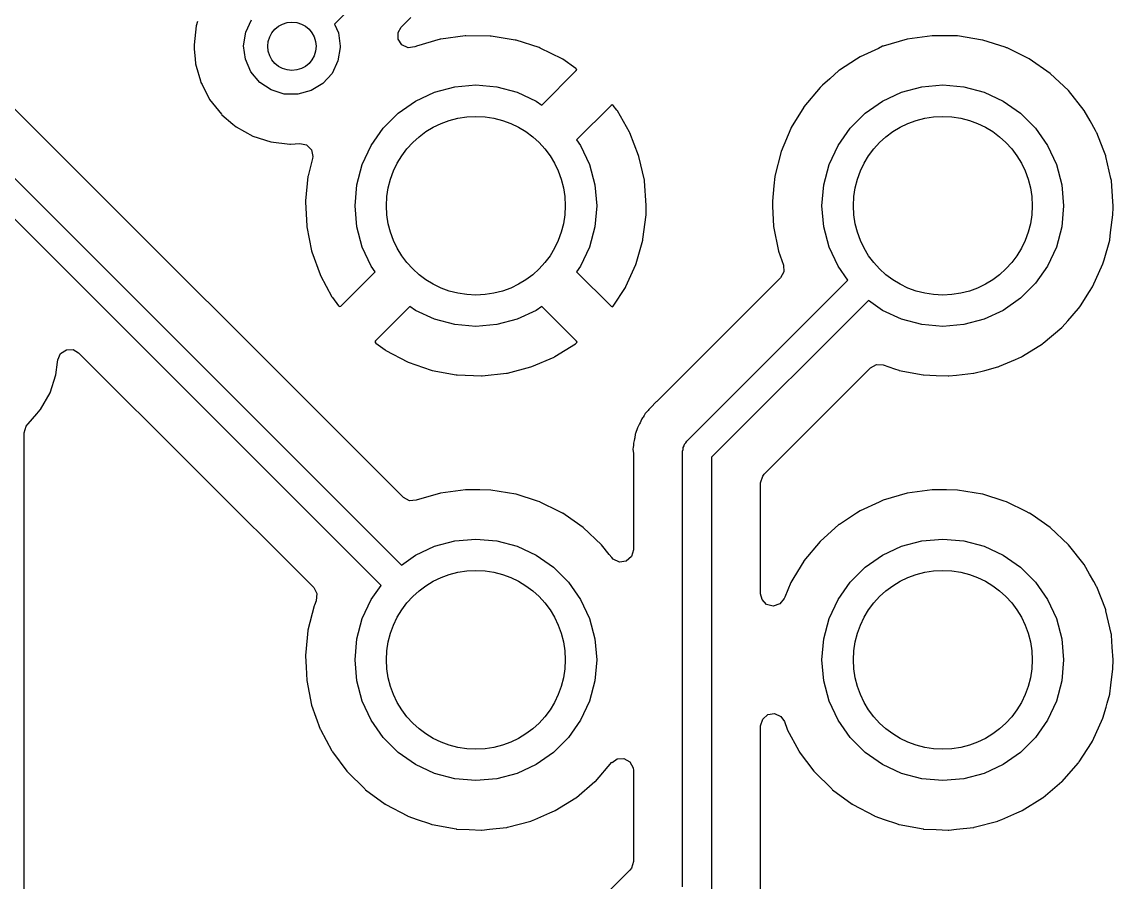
# Model space of a CAD drawing. Extents: x 41 to 172, y -227 to -42.
# Drawn here: x 124.33 to 135.62, y -128.03 to -119.13 of the extents above; entities that cross this region are included whole.
import ezdxf

# ---------------------------------------------------------------- set-up
doc = ezdxf.new("R2010")
doc.units = 0
doc.layers.add('BLACK', color=7, linetype='CONTINUOUS')

msp = doc.modelspace()

# ---------------------------------------------------------------- linework, layer by layer
at = {"layer": 'BLACK', "linetype": 'CONTINUOUS'}
for p, q in [((128.056, -118.663), (127.567, -119.152)), ((126.649, -119.234), (126.709, -119.105)), ((128.256, -119.182), (128.358, -119.081)), ((126.136, -119.169), (126.114, -119.366)), ((126.151, -119.122), (126.136, -119.169)), ((127.567, -119.152), (127.607, -119.24)), ((128.225, -119.236), (128.256, -119.182)), ((126.627, -119.374), (126.649, -119.234)), ((127.607, -119.24), (127.627, -119.38)), ((128.225, -119.307), (128.225, -119.236)), ((128.263, -119.366), (128.225, -119.307)), ((128.659, -119.307), (128.417, -119.377)), ((128.668, -119.305), (128.659, -119.307)), ((128.918, -119.271), (128.668, -119.305)), ((128.927, -119.27), (128.918, -119.271)), ((129.179, -119.274), (128.927, -119.27)), ((129.188, -119.275), (129.179, -119.274)), ((129.437, -119.315), (129.188, -119.275)), ((129.446, -119.317), (129.437, -119.315)), ((129.686, -119.394), (129.446, -119.317)), ((133.493, -119.305), (133.242, -119.378)), ((133.752, -119.27), (133.493, -119.305)), ((133.757, -119.27), (133.752, -119.27)), ((133.9, -119.272), (133.757, -119.27)), ((133.757, -119.27), (133.757, -119.27)), ((134.014, -119.273), (133.9, -119.272)), ((134.272, -119.315), (134.014, -119.273)), ((134.276, -119.317), (134.272, -119.315)), ((134.506, -119.39), (134.276, -119.317)), ((126.114, -119.366), (126.117, -119.408)), ((126.117, -119.408), (126.126, -119.511)), ((126.645, -119.514), (126.627, -119.374)), ((127.627, -119.392), (127.603, -119.532)), ((127.627, -119.38), (127.627, -119.392)), ((128.328, -119.396), (128.263, -119.366)), ((128.398, -119.385), (128.328, -119.396)), ((128.408, -119.381), (128.398, -119.385)), ((128.417, -119.377), (128.408, -119.381)), ((129.695, -119.398), (129.686, -119.394)), ((129.921, -119.509), (129.695, -119.398)), ((133.194, -119.401), (133.005, -119.488)), ((133.238, -119.38), (133.194, -119.401)), ((133.242, -119.378), (133.238, -119.38)), ((133.238, -119.38), (133.238, -119.38)), ((134.521, -119.395), (134.506, -119.39)), ((134.525, -119.397), (134.521, -119.395)), ((134.74, -119.503), (134.525, -119.397)), ((134.525, -119.397), (134.525, -119.397)), ((126.126, -119.511), (126.13, -119.563)), ((126.13, -119.563), (126.137, -119.587)), ((126.703, -119.644), (126.645, -119.514)), ((127.603, -119.532), (127.542, -119.66)), ((129.929, -119.514), (129.921, -119.509)), ((130.065, -119.609), (129.929, -119.514)), ((132.966, -119.513), (132.79, -119.628)), ((133.005, -119.488), (132.966, -119.513)), ((134.755, -119.511), (134.74, -119.503)), ((134.97, -119.66), (134.755, -119.511)), ((126.137, -119.587), (126.181, -119.739)), ((126.794, -119.753), (126.703, -119.644)), ((127.542, -119.66), (127.446, -119.765)), ((129.713, -119.988), (130.068, -119.632)), ((130.075, -119.621), (130.065, -119.609)), ((130.068, -119.632), (130.075, -119.621)), ((132.786, -119.631), (132.69, -119.717)), ((132.79, -119.628), (132.786, -119.631)), ((132.79, -119.628), (132.79, -119.628)), ((135.16, -119.839), (134.97, -119.66)), ((126.181, -119.739), (126.185, -119.753)), ((126.185, -119.753), (126.197, -119.776)), ((126.197, -119.776), (126.271, -119.922)), ((126.912, -119.831), (126.794, -119.753)), ((127.446, -119.765), (127.326, -119.839)), ((128.813, -119.799), (129.03, -119.78)), ((129.03, -119.78), (129.247, -119.799)), ((132.617, -119.783), (132.591, -119.805)), ((132.69, -119.717), (132.617, -119.783)), ((133.643, -119.799), (133.86, -119.78)), ((133.86, -119.78), (134.077, -119.799)), ((127.047, -119.874), (126.912, -119.831)), ((127.189, -119.876), (127.047, -119.874)), ((127.326, -119.839), (127.189, -119.876)), ((128.405, -119.947), (128.602, -119.855)), ((128.602, -119.855), (128.813, -119.799)), ((129.247, -119.799), (129.458, -119.855)), ((129.458, -119.855), (129.655, -119.947)), ((132.591, -119.805), (132.424, -120.006)), ((133.235, -119.947), (133.432, -119.855)), ((133.432, -119.855), (133.643, -119.799)), ((134.077, -119.799), (134.288, -119.855)), ((134.288, -119.855), (134.485, -119.947)), ((135.322, -120.044), (135.16, -119.839)), ((128.28, -124.049), (124.22, -119.988)), ((126.271, -119.922), (126.275, -119.929)), ((126.275, -119.929), (126.398, -120.084)), ((128.227, -120.072), (128.405, -119.947)), ((129.655, -119.947), (129.713, -119.988)), ((130.428, -119.991), (130.072, -120.347)), ((130.439, -119.985), (130.428, -119.991)), ((130.451, -119.993), (130.439, -119.985)), ((130.489, -120.041), (130.451, -119.993)), ((132.422, -120.01), (132.293, -120.222)), ((132.424, -120.006), (132.422, -120.01)), ((133.057, -120.072), (133.235, -119.947)), ((134.485, -119.947), (134.663, -120.072)), ((126.398, -120.084), (126.403, -120.088)), ((126.403, -120.088), (126.403, -120.088)), ((126.403, -120.088), (126.517, -120.185)), ((128.072, -120.227), (128.227, -120.072)), ((130.494, -120.048), (130.489, -120.041)), ((130.619, -120.267), (130.494, -120.048)), ((132.902, -120.227), (133.057, -120.072)), ((134.663, -120.072), (134.818, -120.227)), ((135.384, -120.153), (135.322, -120.044)), ((126.517, -120.185), (126.549, -120.212)), ((126.549, -120.212), (126.721, -120.309)), ((127.947, -120.405), (128.072, -120.227)), ((132.289, -120.229), (132.188, -120.47)), ((132.293, -120.222), (132.289, -120.229)), ((132.777, -120.405), (132.902, -120.227)), ((134.818, -120.227), (134.943, -120.405)), ((135.441, -120.253), (135.384, -120.153)), ((123.802, -120.29), (128.261, -124.749)), ((126.721, -120.309), (126.909, -120.37)), ((130.072, -120.347), (130.113, -120.405)), ((130.623, -120.275), (130.619, -120.267)), ((130.714, -120.51), (130.623, -120.275)), ((135.452, -120.271), (135.441, -120.253)), ((135.453, -120.275), (135.452, -120.271)), ((135.519, -120.444), (135.453, -120.275)), ((135.453, -120.275), (135.453, -120.275)), ((126.909, -120.37), (127.106, -120.393)), ((127.106, -120.393), (127.112, -120.393)), ((127.112, -120.393), (127.208, -120.385)), ((127.112, -120.393), (127.112, -120.393)), ((127.208, -120.385), (127.278, -120.4)), ((127.278, -120.4), (127.328, -120.45)), ((127.328, -120.45), (127.344, -120.519)), ((127.855, -120.602), (127.947, -120.405)), ((130.113, -120.405), (130.205, -120.602)), ((132.685, -120.602), (132.777, -120.405)), ((134.943, -120.405), (135.035, -120.602)), ((135.546, -120.514), (135.519, -120.444)), ((128.049, -124.961), (123.634, -120.546)), ((127.34, -120.542), (127.295, -120.719)), ((127.344, -120.519), (127.34, -120.542)), ((130.717, -120.519), (130.714, -120.51)), ((130.773, -120.765), (130.717, -120.519)), ((132.188, -120.47), (132.123, -120.724)), ((135.547, -120.519), (135.546, -120.514)), ((135.599, -120.749), (135.547, -120.519)), ((127.799, -120.813), (127.855, -120.602)), ((130.205, -120.602), (130.261, -120.813)), ((132.629, -120.813), (132.685, -120.602)), ((135.035, -120.602), (135.091, -120.813)), ((127.293, -120.729), (127.268, -120.979)), ((127.295, -120.719), (127.293, -120.729)), ((130.774, -120.774), (130.773, -120.765)), ((130.793, -121.027), (130.774, -120.774)), ((132.123, -120.728), (132.113, -120.823)), ((132.123, -120.724), (132.123, -120.728)), ((132.123, -120.728), (132.123, -120.728)), ((135.604, -120.769), (135.599, -120.749)), ((135.604, -120.774), (135.604, -120.769)), ((135.62, -120.987), (135.604, -120.774)), ((135.604, -120.774), (135.604, -120.774)), ((127.78, -121.03), (127.799, -120.813)), ((130.261, -120.813), (130.28, -121.03)), ((132.113, -120.823), (132.097, -120.984)), ((132.61, -121.03), (132.629, -120.813)), ((135.091, -120.813), (135.11, -121.03)), ((127.268, -120.979), (127.268, -120.989)), ((127.268, -120.989), (127.28, -121.24)), ((127.799, -121.247), (127.78, -121.03)), ((130.28, -121.03), (130.261, -121.247)), ((130.791, -121.119), (130.793, -121.033)), ((130.793, -121.033), (130.793, -121.027)), ((132.097, -120.984), (132.097, -120.989)), ((132.097, -120.989), (132.097, -120.989)), ((132.097, -120.989), (132.1, -121.033)), ((132.1, -121.033), (132.11, -121.245)), ((132.629, -121.247), (132.61, -121.03)), ((135.11, -121.03), (135.091, -121.247)), ((135.623, -121.03), (135.62, -120.987)), ((135.623, -121.054), (135.623, -121.03)), ((130.758, -121.377), (130.79, -121.125)), ((130.79, -121.125), (130.791, -121.119)), ((135.597, -121.307), (135.621, -121.125)), ((135.621, -121.119), (135.623, -121.054)), ((135.621, -121.122), (135.621, -121.119)), ((135.621, -121.125), (135.621, -121.122)), ((135.621, -121.125), (135.621, -121.125)), ((127.28, -121.24), (127.281, -121.249)), ((127.281, -121.249), (127.33, -121.497)), ((127.855, -121.458), (127.799, -121.247)), ((130.261, -121.247), (130.205, -121.458)), ((132.11, -121.245), (132.161, -121.501)), ((132.685, -121.458), (132.629, -121.247)), ((135.091, -121.247), (135.035, -121.458)), ((135.588, -121.382), (135.597, -121.307)), ((127.947, -121.655), (127.855, -121.458)), ((130.205, -121.458), (130.113, -121.655)), ((130.688, -121.628), (130.756, -121.386)), ((130.756, -121.386), (130.758, -121.377)), ((132.777, -121.655), (132.685, -121.458)), ((135.035, -121.458), (134.943, -121.655)), ((135.53, -121.589), (135.587, -121.386)), ((135.587, -121.386), (135.588, -121.382)), ((135.587, -121.386), (135.587, -121.386)), ((127.33, -121.497), (127.333, -121.506)), ((127.333, -121.506), (127.418, -121.743)), ((132.161, -121.501), (132.212, -121.644)), ((135.517, -121.633), (135.53, -121.589)), ((127.988, -121.713), (127.947, -121.655)), ((130.113, -121.655), (130.072, -121.713)), ((130.581, -121.867), (130.685, -121.637)), ((130.685, -121.637), (130.688, -121.628)), ((132.212, -121.644), (132.216, -121.715)), ((132.879, -121.799), (132.777, -121.655)), ((134.943, -121.655), (134.818, -121.833)), ((135.41, -121.871), (135.517, -121.633)), ((127.418, -121.743), (127.422, -121.751)), ((127.422, -121.751), (127.541, -121.973)), ((127.633, -122.068), (127.988, -121.713)), ((130.072, -121.713), (130.43, -122.071)), ((132.183, -121.776), (130.91, -123.048)), ((131.212, -123.466), (132.879, -121.799)), ((132.216, -121.715), (132.183, -121.776)), ((130.451, -122.071), (130.577, -121.875)), ((130.577, -121.875), (130.581, -121.867)), ((134.818, -121.833), (134.663, -121.988)), ((135.285, -122.066), (135.379, -121.919)), ((135.379, -121.919), (135.41, -121.871)), ((127.541, -121.973), (127.546, -121.981)), ((127.546, -121.981), (127.609, -122.066)), ((133.091, -122.011), (131.468, -123.634)), ((133.235, -122.113), (133.091, -122.011)), ((134.663, -121.988), (134.485, -122.113)), ((127.609, -122.066), (127.621, -122.074)), ((127.621, -122.074), (127.633, -122.068)), ((128.347, -122.072), (127.992, -122.427)), ((128.405, -122.113), (128.347, -122.072)), ((128.602, -122.205), (128.405, -122.113)), ((129.655, -122.113), (129.458, -122.205)), ((129.713, -122.072), (129.655, -122.113)), ((130.071, -122.431), (129.713, -122.072)), ((130.43, -122.071), (130.442, -122.077)), ((130.442, -122.077), (130.451, -122.071)), ((133.432, -122.205), (133.235, -122.113)), ((134.485, -122.113), (134.288, -122.205)), ((135.154, -122.222), (135.265, -122.095)), ((135.265, -122.095), (135.268, -122.091)), ((135.265, -122.095), (135.265, -122.095)), ((135.268, -122.091), (135.285, -122.066)), ((128.813, -122.261), (128.602, -122.205)), ((129.03, -122.28), (128.813, -122.261)), ((129.247, -122.261), (129.03, -122.28)), ((129.458, -122.205), (129.247, -122.261)), ((133.643, -122.261), (133.432, -122.205)), ((133.86, -122.28), (133.643, -122.261)), ((134.077, -122.261), (133.86, -122.28)), ((134.288, -122.205), (134.077, -122.261)), ((135.096, -122.288), (135.154, -122.222)), ((134.9, -122.454), (135.092, -122.291)), ((135.092, -122.291), (135.096, -122.288)), ((135.092, -122.291), (135.092, -122.291)), ((127.992, -122.427), (127.986, -122.439)), ((127.986, -122.439), (127.994, -122.451)), ((127.994, -122.451), (128.092, -122.522)), ((129.848, -122.591), (130.062, -122.459)), ((130.062, -122.459), (130.069, -122.454)), ((130.069, -122.454), (130.078, -122.441)), ((130.078, -122.441), (130.071, -122.431)), ((134.684, -122.588), (134.893, -122.459)), ((134.893, -122.459), (134.897, -122.457)), ((134.893, -122.459), (134.893, -122.459)), ((134.897, -122.457), (134.9, -122.454)), ((134.9, -122.454), (134.9, -122.454)), ((124.706, -122.624), (124.734, -122.559)), ((124.734, -122.559), (124.793, -122.52)), ((124.793, -122.52), (124.864, -122.519)), ((124.864, -122.519), (124.92, -122.551)), ((124.92, -122.551), (127.352, -124.983)), ((128.092, -122.522), (128.1, -122.527)), ((128.1, -122.527), (128.323, -122.645)), ((129.608, -122.695), (129.84, -122.596)), ((129.84, -122.596), (129.848, -122.591)), ((134.612, -122.621), (134.674, -122.594)), ((134.674, -122.594), (134.684, -122.588)), ((124.686, -122.78), (124.703, -122.648)), ((124.703, -122.648), (124.706, -122.624)), ((128.323, -122.645), (128.331, -122.648)), ((128.331, -122.648), (128.569, -122.731)), ((129.356, -122.762), (129.599, -122.698)), ((129.599, -122.698), (129.608, -122.695)), ((132.013, -123.808), (133.114, -122.708)), ((133.114, -122.708), (133.176, -122.674)), ((133.176, -122.674), (133.244, -122.678)), ((133.244, -122.678), (133.361, -122.719)), ((133.361, -122.719), (133.404, -122.733)), ((134.296, -122.734), (134.43, -122.699)), ((134.43, -122.699), (134.434, -122.697)), ((134.43, -122.699), (134.43, -122.699)), ((134.434, -122.697), (134.447, -122.692)), ((134.447, -122.692), (134.612, -122.621)), ((124.624, -122.967), (124.686, -122.78)), ((128.569, -122.731), (128.578, -122.734)), ((128.578, -122.734), (128.826, -122.781)), ((128.826, -122.781), (128.835, -122.782)), ((128.835, -122.782), (129.087, -122.792)), ((129.087, -122.792), (129.096, -122.791)), ((129.096, -122.791), (129.347, -122.764)), ((129.347, -122.764), (129.356, -122.762)), ((133.404, -122.733), (133.408, -122.734)), ((133.408, -122.734), (133.656, -122.781)), ((133.656, -122.781), (133.656, -122.781)), ((133.656, -122.781), (133.66, -122.782)), ((133.66, -122.782), (133.791, -122.787)), ((133.791, -122.787), (133.917, -122.792)), ((133.917, -122.792), (133.917, -122.792)), ((133.917, -122.792), (133.922, -122.792)), ((133.922, -122.792), (134.001, -122.784)), ((134.001, -122.784), (134.177, -122.764)), ((134.177, -122.764), (134.177, -122.764)), ((134.177, -122.764), (134.181, -122.764)), ((134.181, -122.764), (134.296, -122.734)), ((124.526, -123.139), (124.624, -122.967)), ((130.889, -123.066), (130.846, -123.112)), ((130.895, -123.061), (130.889, -123.066)), ((130.889, -123.066), (130.889, -123.066)), ((130.902, -123.056), (130.895, -123.061)), ((130.91, -123.048), (130.902, -123.056)), ((130.902, -123.056), (130.902, -123.056)), ((124.487, -123.185), (124.522, -123.144)), ((124.522, -123.144), (124.526, -123.139)), ((124.522, -123.144), (124.522, -123.144)), ((130.813, -123.148), (130.781, -123.182)), ((130.82, -123.139), (130.813, -123.148)), ((130.823, -123.136), (130.82, -123.139)), ((130.82, -123.139), (130.82, -123.139)), ((130.844, -123.115), (130.823, -123.136)), ((130.846, -123.112), (130.844, -123.115)), ((124.377, -123.312), (124.394, -123.291)), ((124.394, -123.291), (124.397, -123.289)), ((124.397, -123.289), (124.487, -123.185)), ((130.723, -123.287), (130.708, -123.314)), ((130.728, -123.277), (130.723, -123.287)), ((130.744, -123.241), (130.728, -123.277)), ((130.747, -123.234), (130.744, -123.241)), ((130.744, -123.241), (130.744, -123.241)), ((130.752, -123.227), (130.747, -123.234)), ((130.76, -123.217), (130.752, -123.227)), ((130.771, -123.201), (130.76, -123.217)), ((130.777, -123.189), (130.771, -123.201)), ((130.781, -123.182), (130.777, -123.189)), ((130.777, -123.189), (130.777, -123.189)), ((124.356, -123.38), (124.377, -123.312)), ((124.356, -150.635), (124.356, -123.38)), ((130.679, -123.395), (130.673, -123.432)), ((130.681, -123.387), (130.679, -123.395)), ((130.689, -123.367), (130.681, -123.387)), ((130.696, -123.348), (130.689, -123.367)), ((130.701, -123.328), (130.696, -123.348)), ((130.708, -123.314), (130.701, -123.328)), ((130.659, -123.51), (130.658, -123.53)), ((130.667, -123.459), (130.659, -123.489)), ((130.659, -123.489), (130.659, -123.51)), ((130.671, -123.444), (130.667, -123.459)), ((130.673, -123.432), (130.671, -123.444)), ((131.173, -123.533), (131.183, -123.516)), ((131.183, -123.516), (131.188, -123.497)), ((131.188, -123.497), (131.202, -123.483)), ((131.202, -123.483), (131.212, -123.466)), ((130.658, -123.53), (130.655, -123.551)), ((130.655, -123.551), (130.659, -123.595)), ((130.659, -123.595), (130.659, -123.597)), ((130.659, -123.597), (130.659, -123.609)), ((130.659, -123.609), (130.659, -124.593)), ((131.168, -123.572), (131.173, -123.553)), ((131.168, -128.08), (131.168, -123.572)), ((131.173, -123.553), (131.173, -123.533)), ((131.468, -123.634), (131.468, -128.142)), ((131.976, -123.897), (131.997, -123.829)), ((131.997, -123.829), (132.013, -123.808)), ((131.976, -125.048), (131.976, -123.897)), ((128.343, -124.083), (128.28, -124.049)), ((128.412, -124.078), (128.343, -124.083)), ((128.663, -124.005), (128.412, -124.078)), ((128.412, -124.078), (128.412, -124.078)), ((128.922, -123.97), (128.663, -124.005)), ((128.927, -123.97), (128.922, -123.97)), ((129.07, -123.972), (128.927, -123.97)), ((128.927, -123.97), (128.927, -123.97)), ((129.184, -123.973), (129.07, -123.972)), ((129.442, -124.015), (129.184, -123.973)), ((129.446, -124.017), (129.442, -124.015)), ((129.666, -124.087), (129.446, -124.017)), ((133.238, -124.08), (133.202, -124.097)), ((133.242, -124.078), (133.238, -124.08)), ((133.238, -124.08), (133.238, -124.08)), ((133.493, -124.005), (133.242, -124.078)), ((133.752, -123.97), (133.493, -124.005)), ((133.757, -123.97), (133.752, -123.97)), ((133.9, -123.972), (133.757, -123.97)), ((133.757, -123.97), (133.757, -123.97)), ((134.014, -123.973), (133.9, -123.972)), ((134.272, -124.015), (134.014, -123.973)), ((134.276, -124.017), (134.272, -124.015)), ((134.496, -124.087), (134.276, -124.017)), ((129.691, -124.095), (129.666, -124.087)), ((129.695, -124.097), (129.691, -124.095)), ((129.892, -124.194), (129.695, -124.097)), ((129.695, -124.097), (129.695, -124.097)), ((129.925, -124.211), (129.892, -124.194)), ((133.005, -124.188), (132.967, -124.213)), ((133.202, -124.097), (133.005, -124.188)), ((134.521, -124.095), (134.496, -124.087)), ((134.525, -124.097), (134.521, -124.095)), ((134.722, -124.194), (134.525, -124.097)), ((134.525, -124.097), (134.525, -124.097)), ((134.755, -124.211), (134.722, -124.194)), ((129.929, -124.213), (129.925, -124.211)), ((129.955, -124.231), (129.929, -124.213)), ((129.929, -124.213), (129.929, -124.213)), ((130.14, -124.36), (129.955, -124.231)), ((132.967, -124.213), (132.79, -124.328)), ((134.759, -124.213), (134.755, -124.211)), ((134.785, -124.231), (134.759, -124.213)), ((134.759, -124.213), (134.759, -124.213)), ((134.97, -124.36), (134.785, -124.231)), ((130.33, -124.539), (130.14, -124.36)), ((132.786, -124.331), (132.591, -124.505)), ((132.79, -124.328), (132.786, -124.331)), ((132.79, -124.328), (132.79, -124.328)), ((135.16, -124.539), (134.97, -124.36)), ((128.602, -124.555), (128.813, -124.499)), ((128.813, -124.499), (129.03, -124.48)), ((129.03, -124.48), (129.247, -124.499)), ((129.247, -124.499), (129.458, -124.555)), ((132.591, -124.505), (132.424, -124.706)), ((133.432, -124.555), (133.643, -124.499)), ((133.643, -124.499), (133.86, -124.48)), ((133.86, -124.48), (134.077, -124.499)), ((134.077, -124.499), (134.288, -124.555)), ((128.261, -124.749), (128.405, -124.647)), ((128.405, -124.647), (128.602, -124.555)), ((129.458, -124.555), (129.655, -124.647)), ((129.655, -124.647), (129.833, -124.772)), ((130.41, -124.64), (130.33, -124.539)), ((130.435, -124.671), (130.41, -124.64)), ((130.659, -124.593), (130.639, -124.661)), ((133.057, -124.772), (133.235, -124.647)), ((133.235, -124.647), (133.432, -124.555)), ((134.288, -124.555), (134.485, -124.647)), ((134.485, -124.647), (134.663, -124.772)), ((135.322, -124.744), (135.16, -124.539)), ((130.451, -124.688), (130.435, -124.671)), ((130.516, -124.718), (130.451, -124.688)), ((130.586, -124.708), (130.516, -124.718)), ((130.639, -124.661), (130.586, -124.708)), ((132.422, -124.71), (132.32, -124.878)), ((132.424, -124.706), (132.422, -124.71)), ((135.378, -124.842), (135.322, -124.744)), ((129.833, -124.772), (129.988, -124.927)), ((132.902, -124.927), (133.057, -124.772)), ((134.663, -124.772), (134.818, -124.927)), ((135.423, -124.92), (135.378, -124.842)), ((127.352, -124.983), (127.386, -125.045)), ((127.947, -125.105), (128.049, -124.961)), ((129.988, -124.927), (130.113, -125.105)), ((132.289, -124.929), (132.225, -125.081)), ((132.32, -124.878), (132.289, -124.929)), ((132.777, -125.105), (132.902, -124.927)), ((134.818, -124.927), (134.943, -125.105)), ((135.452, -124.971), (135.423, -124.92)), ((135.453, -124.975), (135.452, -124.971)), ((135.542, -125.202), (135.453, -124.975)), ((135.453, -124.975), (135.453, -124.975)), ((127.386, -125.045), (127.379, -125.121)), ((131.99, -125.104), (131.976, -125.048)), ((132.219, -125.097), (132.174, -125.152)), ((132.225, -125.081), (132.219, -125.097)), ((127.358, -125.17), (127.293, -125.424)), ((127.359, -125.166), (127.358, -125.17)), ((127.36, -125.166), (127.359, -125.166)), ((127.379, -125.121), (127.36, -125.166)), ((127.855, -125.302), (127.947, -125.105)), ((130.113, -125.105), (130.205, -125.302)), ((132.038, -125.156), (131.99, -125.104)), ((132.106, -125.174), (132.038, -125.156)), ((132.174, -125.152), (132.106, -125.174)), ((132.685, -125.302), (132.777, -125.105)), ((134.943, -125.105), (135.035, -125.302)), ((135.546, -125.214), (135.542, -125.202)), ((127.799, -125.513), (127.855, -125.302)), ((130.205, -125.302), (130.261, -125.513)), ((132.629, -125.513), (132.685, -125.302)), ((135.035, -125.302), (135.091, -125.513)), ((135.548, -125.223), (135.546, -125.214)), ((135.601, -125.456), (135.548, -125.223)), ((127.293, -125.428), (127.286, -125.501)), ((127.293, -125.424), (127.293, -125.428)), ((127.293, -125.428), (127.293, -125.428)), ((127.286, -125.501), (127.267, -125.684)), ((127.78, -125.73), (127.799, -125.513)), ((130.261, -125.513), (130.28, -125.73)), ((132.61, -125.73), (132.629, -125.513)), ((135.091, -125.513), (135.11, -125.73)), ((135.604, -125.469), (135.601, -125.456)), ((135.604, -125.474), (135.604, -125.469)), ((135.614, -125.598), (135.604, -125.474)), ((135.604, -125.474), (135.604, -125.474)), ((135.623, -125.73), (135.614, -125.598)), ((127.267, -125.684), (127.267, -125.689)), ((127.267, -125.689), (127.267, -125.689)), ((127.267, -125.689), (127.273, -125.806)), ((127.799, -125.947), (127.78, -125.73)), ((130.28, -125.73), (130.261, -125.947)), ((132.629, -125.947), (132.61, -125.73)), ((135.11, -125.73), (135.091, -125.947)), ((135.621, -125.818), (135.623, -125.738)), ((135.623, -125.738), (135.623, -125.73)), ((127.273, -125.806), (127.28, -125.945)), ((135.6, -125.991), (135.621, -125.825)), ((135.621, -125.822), (135.621, -125.818)), ((135.621, -125.825), (135.621, -125.822)), ((135.621, -125.825), (135.621, -125.825)), ((127.28, -125.945), (127.331, -126.201)), ((127.855, -126.158), (127.799, -125.947)), ((130.261, -125.947), (130.205, -126.158)), ((132.685, -126.158), (132.629, -125.947)), ((135.091, -125.947), (135.035, -126.158)), ((135.588, -126.082), (135.6, -125.991)), ((135.561, -126.179), (135.587, -126.086)), ((135.587, -126.086), (135.588, -126.082)), ((135.587, -126.086), (135.587, -126.086)), ((127.331, -126.201), (127.419, -126.447)), ((127.947, -126.355), (127.855, -126.158)), ((130.205, -126.158), (130.113, -126.355)), ((132.777, -126.355), (132.685, -126.158)), ((135.035, -126.158), (134.943, -126.355)), ((135.517, -126.333), (135.549, -126.221)), ((135.549, -126.221), (135.561, -126.179)), ((131.997, -126.344), (132.05, -126.297)), ((132.05, -126.297), (132.12, -126.287)), ((132.12, -126.287), (132.185, -126.317)), ((132.185, -126.317), (132.221, -126.369)), ((135.41, -126.571), (135.517, -126.333)), ((127.419, -126.447), (127.421, -126.451)), ((127.421, -126.451), (127.54, -126.672)), ((128.072, -126.533), (127.947, -126.355)), ((130.113, -126.355), (129.988, -126.533)), ((131.976, -126.412), (131.997, -126.344)), ((131.976, -128.105), (131.976, -126.412)), ((132.221, -126.369), (132.249, -126.447)), ((132.249, -126.447), (132.251, -126.451)), ((132.251, -126.451), (132.37, -126.672)), ((132.902, -126.533), (132.777, -126.355)), ((134.943, -126.355), (134.818, -126.533)), ((128.227, -126.688), (128.072, -126.533)), ((129.988, -126.533), (129.833, -126.688)), ((133.057, -126.688), (132.902, -126.533)), ((134.818, -126.533), (134.663, -126.688)), ((127.54, -126.672), (127.543, -126.677)), ((127.543, -126.677), (127.546, -126.681)), ((132.37, -126.672), (132.373, -126.677)), ((132.373, -126.677), (132.376, -126.681)), ((135.272, -126.785), (135.398, -126.59)), ((135.398, -126.59), (135.41, -126.571)), ((127.546, -126.681), (127.546, -126.681)), ((127.546, -126.681), (127.696, -126.883)), ((128.405, -126.813), (128.227, -126.688)), ((129.833, -126.688), (129.655, -126.813)), ((130.266, -126.988), (130.438, -126.791)), ((130.438, -126.791), (130.44, -126.793)), ((130.44, -126.793), (130.49, -126.756)), ((130.49, -126.756), (130.561, -126.751)), ((130.561, -126.751), (130.623, -126.785)), ((130.623, -126.785), (130.657, -126.847)), ((132.376, -126.681), (132.376, -126.681)), ((132.376, -126.681), (132.526, -126.883)), ((133.235, -126.813), (133.057, -126.688)), ((134.663, -126.688), (134.485, -126.813)), ((135.265, -126.795), (135.268, -126.791)), ((135.268, -126.791), (135.272, -126.785)), ((127.696, -126.883), (127.696, -126.883)), ((127.696, -126.883), (127.699, -126.887)), ((127.699, -126.887), (127.702, -126.89)), ((127.702, -126.89), (127.702, -126.89)), ((127.702, -126.89), (127.881, -127.067)), ((128.602, -126.905), (128.405, -126.813)), ((128.813, -126.961), (128.602, -126.905)), ((129.458, -126.905), (129.247, -126.961)), ((129.655, -126.813), (129.458, -126.905)), ((130.657, -126.847), (130.659, -126.874)), ((130.659, -126.874), (130.659, -127.817)), ((132.526, -126.883), (132.526, -126.883)), ((132.526, -126.883), (132.529, -126.887)), ((132.529, -126.887), (132.532, -126.89)), ((132.532, -126.89), (132.532, -126.89)), ((132.532, -126.89), (132.711, -127.067)), ((133.432, -126.905), (133.235, -126.813)), ((133.643, -126.961), (133.432, -126.905)), ((134.288, -126.905), (134.077, -126.961)), ((134.485, -126.813), (134.288, -126.905)), ((135.096, -126.988), (135.188, -126.883)), ((135.188, -126.883), (135.265, -126.795)), ((135.265, -126.795), (135.265, -126.795)), ((129.03, -126.98), (128.813, -126.961)), ((129.247, -126.961), (129.03, -126.98)), ((130.07, -127.154), (130.262, -126.991)), ((130.262, -126.991), (130.266, -126.988)), ((130.262, -126.991), (130.262, -126.991)), ((133.86, -126.98), (133.643, -126.961)), ((134.077, -126.961), (133.86, -126.98)), ((134.9, -127.154), (135.092, -126.991)), ((135.092, -126.991), (135.096, -126.988)), ((135.092, -126.991), (135.092, -126.991)), ((127.881, -127.067), (127.885, -127.071)), ((127.885, -127.071), (127.889, -127.074)), ((127.889, -127.074), (127.889, -127.074)), ((127.889, -127.074), (128.092, -127.223)), ((132.711, -127.067), (132.715, -127.071)), ((132.715, -127.071), (132.719, -127.074)), ((132.719, -127.074), (132.719, -127.074)), ((132.719, -127.074), (132.922, -127.223)), ((128.092, -127.223), (128.096, -127.225)), ((128.096, -127.225), (128.1, -127.228)), ((128.1, -127.228), (128.1, -127.228)), ((128.1, -127.228), (128.323, -127.345)), ((129.851, -127.29), (130.063, -127.159)), ((130.063, -127.159), (130.067, -127.157)), ((130.063, -127.159), (130.063, -127.159)), ((130.067, -127.157), (130.07, -127.154)), ((130.07, -127.154), (130.07, -127.154)), ((132.922, -127.223), (132.926, -127.225)), ((132.926, -127.225), (132.93, -127.228)), ((132.93, -127.228), (132.93, -127.228)), ((132.93, -127.228), (133.153, -127.345)), ((134.681, -127.29), (134.893, -127.159)), ((134.893, -127.159), (134.897, -127.157)), ((134.893, -127.159), (134.893, -127.159)), ((134.897, -127.157), (134.9, -127.154)), ((134.9, -127.154), (134.9, -127.154)), ((128.323, -127.345), (128.323, -127.345)), ((128.323, -127.345), (128.327, -127.347)), ((128.327, -127.347), (128.424, -127.381)), ((129.64, -127.382), (129.795, -127.315)), ((129.795, -127.315), (129.844, -127.294)), ((129.844, -127.294), (129.851, -127.29)), ((133.153, -127.345), (133.153, -127.345)), ((133.153, -127.345), (133.157, -127.347)), ((133.157, -127.347), (133.254, -127.381)), ((134.47, -127.382), (134.625, -127.315)), ((134.625, -127.315), (134.674, -127.294)), ((134.674, -127.294), (134.681, -127.29)), ((128.424, -127.381), (128.55, -127.425)), ((128.55, -127.425), (128.574, -127.433)), ((128.574, -127.433), (128.578, -127.434)), ((128.578, -127.434), (128.826, -127.481)), ((129.171, -127.484), (129.347, -127.464)), ((129.347, -127.464), (129.347, -127.464)), ((129.347, -127.464), (129.351, -127.464)), ((129.351, -127.464), (129.356, -127.463)), ((129.356, -127.463), (129.6, -127.399)), ((129.6, -127.399), (129.604, -127.397)), ((129.6, -127.399), (129.6, -127.399)), ((129.604, -127.397), (129.64, -127.382)), ((133.254, -127.381), (133.38, -127.425)), ((133.38, -127.425), (133.404, -127.433)), ((133.404, -127.433), (133.408, -127.434)), ((133.408, -127.434), (133.656, -127.481)), ((134.001, -127.484), (134.177, -127.464)), ((134.177, -127.464), (134.177, -127.464)), ((134.177, -127.464), (134.181, -127.464)), ((134.181, -127.464), (134.186, -127.463)), ((134.186, -127.463), (134.43, -127.399)), ((134.43, -127.399), (134.434, -127.397)), ((134.43, -127.399), (134.43, -127.399)), ((134.434, -127.397), (134.47, -127.382)), ((128.826, -127.481), (128.826, -127.481)), ((128.826, -127.481), (128.83, -127.482)), ((128.83, -127.482), (128.961, -127.487)), ((128.961, -127.487), (129.087, -127.492)), ((129.087, -127.492), (129.087, -127.492)), ((129.087, -127.492), (129.092, -127.492)), ((129.092, -127.492), (129.171, -127.484)), ((133.656, -127.481), (133.656, -127.481)), ((133.656, -127.481), (133.66, -127.482)), ((133.66, -127.482), (133.791, -127.487)), ((133.791, -127.487), (133.917, -127.492)), ((133.917, -127.492), (133.917, -127.492)), ((133.917, -127.492), (133.922, -127.492)), ((133.922, -127.492), (134.001, -127.484)), ((130.623, -127.906), (129.778, -128.751)), ((130.639, -127.885), (130.623, -127.906)), ((130.659, -127.817), (130.639, -127.885))]:
    msp.add_line(p, q, dxfattribs=at)
at = {"layer": 'BLACK'}
for centre, radius in [((127.127, -119.38), 0.25), ((129.03, -121.03), 0.925), ((133.86, -121.03), 0.925), ((129.03, -125.73), 0.925), ((133.86, -125.73), 0.925)]:
    msp.add_circle(centre, radius, dxfattribs=at)

doc.saveas('drawing.dxf')
